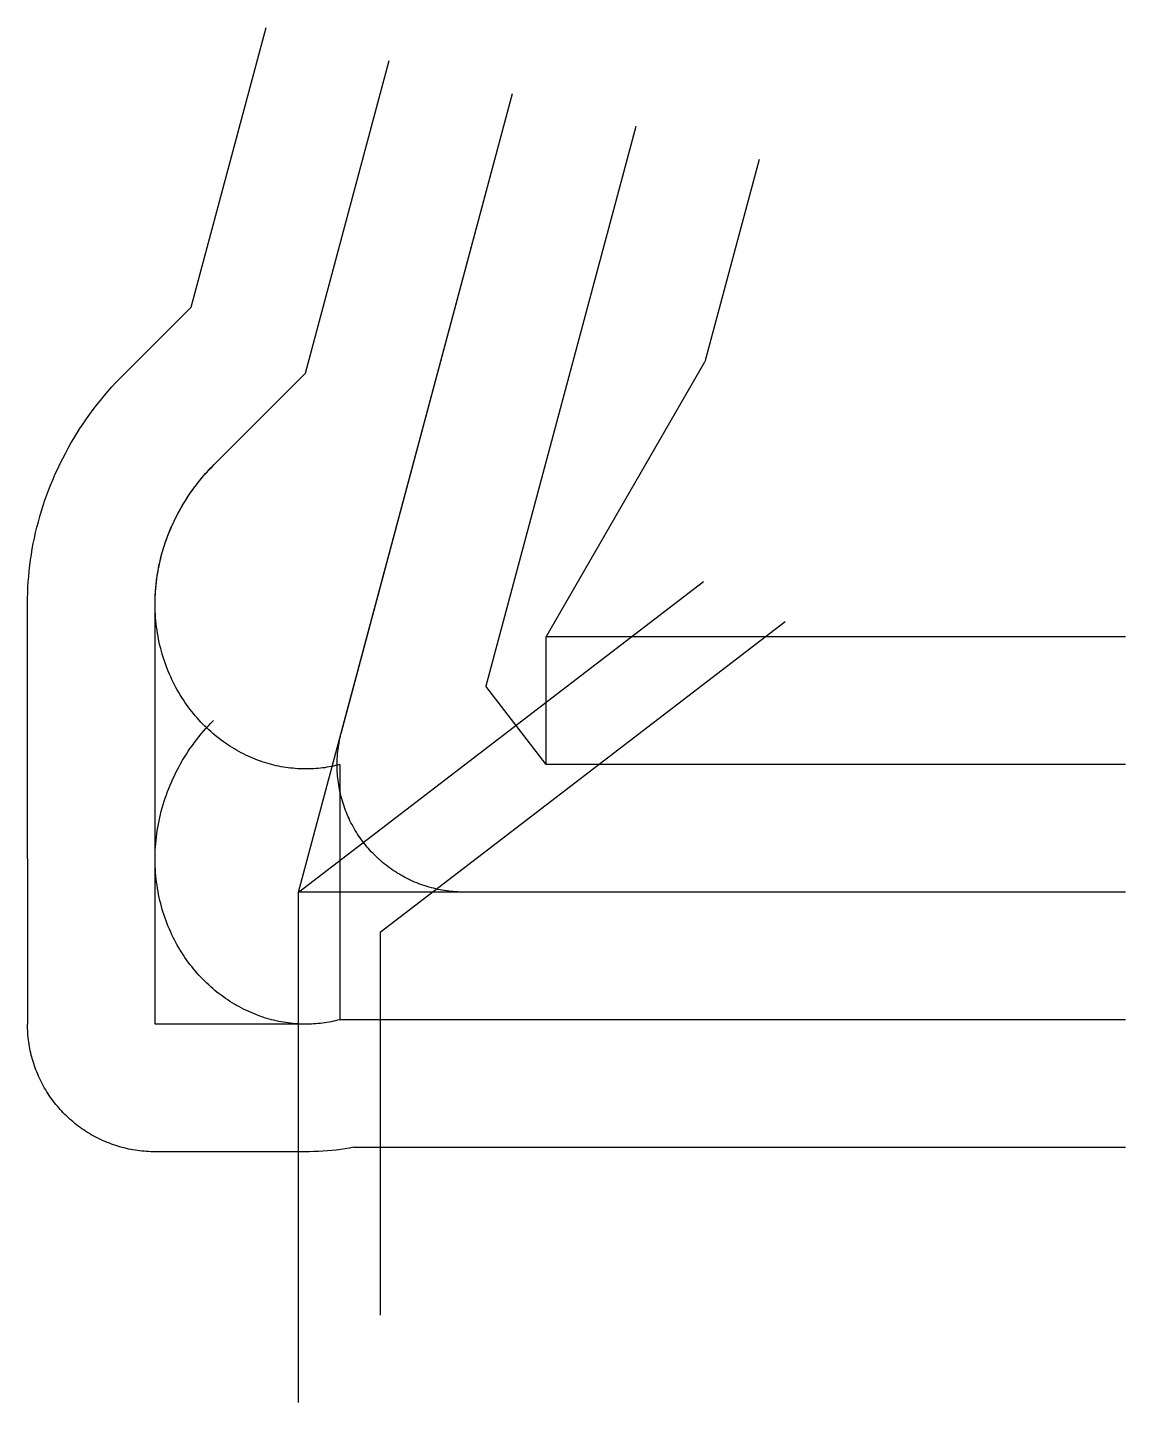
# Model space of a CAD drawing. Header units: metres. Extents: x -4916 to 15000, y -9260 to 15687.
import ezdxf

# ---------------------------------------------------------------- set-up
doc = ezdxf.new("R2010")
doc.units = ezdxf.units.M

msp = doc.modelspace()

# ---------------------------------------------------------------- linework, layer by layer
at = {"color": 1}
for p, q in [((-1950, 10613), (-590, 15687)), ((126, 9415), (1646, 15088)), ((0, 0), (3882, 14489)), ((6118, 13890), (3398, 3738)), ((8355, 13291), (7371, 9621)), ((-3165, 9398), (-1950, 10613)), ((4490, 4630), (7371, 9621)), ((-1528, 7761), (126, 9415)), ((-4916, 603), (-4916, 5233)), ((-2601, 603), (-2601, 5233)), ((15000, 4630), (4490, 4630)), ((4490, 2315), (4490, 4630)), ((4490, 2315), (3398, 3738)), ((746, 2315), (746, -2315)), ((15000, 2315), (4490, 2315)), ((-4916, 603), (-4916, -2396)), ((-4916, 603), (-4916, 603)), ((-2601, -2396), (-2601, 603)), ((-2601, 603), (-2601, 603)), ((15000, 0), (0, 0)), ((136, -2396), (-2601, -2396)), ((15000, -2315), (746, -2315)), ((136, -4711), (-2601, -4711)), ((1003, -4630), (15000, -4630))]:
    msp.add_line(p, q, dxfattribs=at)
for points in [[(15000, 0), (3008, 0), (2967, 0), (2927, 1), (2887, 3), (2847, 6), (2807, 9), (2767, 13), (2726, 17), (2687, 22), (2647, 28), (2607, 35), (2567, 42), (2528, 50), (2489, 59), (2449, 69), (2410, 79), (2372, 89), (2333, 101), (2295, 113), (2256, 126), (2218, 139), (2181, 153), (2143, 168), (2106, 183), (2069, 200), (2032, 216), (1996, 234), (1960, 252), (1924, 270), (1889, 289), (1854, 309), (1819, 330), (1785, 351), (1751, 372), (1717, 395), (1684, 417), (1651, 441), (1619, 465), (1587, 489), (1555, 514), (1524, 540), (1494, 566), (1463, 593), (1434, 620), (1405, 648), (1376, 676), (1348, 705), (1320, 734), (1293, 764), (1266, 794), (1240, 824), (1214, 856), (1189, 887), (1165, 919), (1141, 951), (1117, 984), (1094, 1017), (1072, 1051), (1051, 1085), (1029, 1119), (1009, 1154), (989, 1189), (970, 1224), (951, 1260), (933, 1296), (916, 1333), (899, 1369), (883, 1406), (868, 1443), (853, 1481), (839, 1519), (826, 1557), (813, 1595), (801, 1633), (789, 1672), (778, 1711), (768, 1750), (759, 1789), (750, 1828), (742, 1868), (735, 1907), (728, 1947), (722, 1987), (717, 2027), (712, 2067), (709, 2107), (705, 2147), (703, 2187), (701, 2227), (700, 2268), (700, 2308), (700, 2348), (701, 2388), (703, 2429), (705, 2469), (709, 2509), (712, 2549), (717, 2589), (722, 2629), (728, 2669), (735, 2709), (742, 2748), (750, 2788), (759, 2827), (768, 2866), (778, 2905), (778, 2905), (3882, 14489)], [(-4916, 5233), (-4916, 5332), (-4913, 5431), (-4909, 5530), (-4903, 5630), (-4895, 5729), (-4885, 5828), (-4874, 5928), (-4861, 6027), (-4846, 6127), (-4829, 6226), (-4811, 6325), (-4791, 6424), (-4769, 6523), (-4745, 6621), (-4720, 6719), (-4693, 6817), (-4664, 6915), (-4633, 7013), (-4601, 7109), (-4566, 7206), (-4530, 7302), (-4493, 7398), (-4453, 7493), (-4412, 7588), (-4369, 7682), (-4325, 7775), (-4278, 7868), (-4230, 7960), (-4181, 8052), (-4129, 8143), (-4076, 8233), (-4022, 8322), (-3965, 8410), (-3907, 8498), (-3848, 8585), (-3786, 8671), (-3724, 8755), (-3659, 8839), (-3593, 8922), (-3526, 9004), (-3457, 9085), (-3386, 9165), (-3314, 9244), (-3240, 9321), (-3165, 9398), (-3165, 9398)], [(-2601, 5233), (-2601, 5292), (-2599, 5350), (-2597, 5409), (-2593, 5468), (-2589, 5527), (-2583, 5587), (-2576, 5646), (-2568, 5705), (-2559, 5764), (-2549, 5824), (-2538, 5883), (-2526, 5943), (-2513, 6002), (-2499, 6061), (-2484, 6120), (-2467, 6179), (-2450, 6238), (-2431, 6297), (-2412, 6356), (-2391, 6414), (-2369, 6473), (-2346, 6531), (-2322, 6589), (-2297, 6646), (-2271, 6703), (-2244, 6760), (-2216, 6817), (-2186, 6873), (-2156, 6929), (-2124, 6985), (-2092, 7040), (-2058, 7095), (-2024, 7150), (-1988, 7203), (-1951, 7257), (-1914, 7310), (-1875, 7362), (-1835, 7414), (-1794, 7465), (-1752, 7516), (-1709, 7566), (-1666, 7616), (-1621, 7665), (-1575, 7713), (-1528, 7761), (-1528, 7761)], [(746, 2315), (709, 2305), (671, 2296), (632, 2287), (594, 2279), (555, 2271), (515, 2265), (476, 2258), (436, 2253), (396, 2248), (355, 2244), (315, 2241), (274, 2238), (233, 2236), (191, 2234), (150, 2234), (108, 2234), (66, 2235), (24, 2236), (-18, 2239), (-60, 2242), (-103, 2246), (-145, 2250), (-188, 2256), (-231, 2262), (-274, 2269), (-317, 2276), (-360, 2285), (-403, 2294), (-446, 2304), (-489, 2315), (-531, 2327), (-574, 2339), (-617, 2352), (-660, 2366), (-703, 2381), (-746, 2397), (-788, 2413), (-831, 2431), (-873, 2449), (-915, 2468), (-957, 2487), (-999, 2508), (-1040, 2529), (-1082, 2552), (-1123, 2574), (-1164, 2598), (-1204, 2623), (-1245, 2648), (-1285, 2674), (-1325, 2701), (-1364, 2729), (-1403, 2758), (-1442, 2787), (-1480, 2817), (-1518, 2848), (-1556, 2880), (-1593, 2912), (-1630, 2946), (-1666, 2980), (-1702, 3014), (-1737, 3050), (-1772, 3086), (-1806, 3123), (-1840, 3161), (-1873, 3199), (-1906, 3239), (-1938, 3279), (-1969, 3319), (-2000, 3360), (-2031, 3402), (-2060, 3445), (-2089, 3488), (-2118, 3532), (-2145, 3577), (-2172, 3622), (-2199, 3668), (-2224, 3715), (-2249, 3762), (-2273, 3809), (-2297, 3858), (-2319, 3906), (-2341, 3956), (-2362, 4006), (-2382, 4056), (-2402, 4107), (-2420, 4159), (-2438, 4211), (-2455, 4263), (-2471, 4316), (-2486, 4369), (-2500, 4423), (-2514, 4477), (-2526, 4532), (-2538, 4587), (-2548, 4643), (-2558, 4698), (-2567, 4754), (-2574, 4811), (-2581, 4868), (-2587, 4925), (-2592, 4982), (-2596, 5040), (-2599, 5097), (-2601, 5155), (-2601, 5214), (-2601, 5272), (-2600, 5331), (-2598, 5390), (-2595, 5449), (-2590, 5508), (-2585, 5567), (-2578, 5626), (-2571, 5685), (-2562, 5745), (-2553, 5804), (-2542, 5863), (-2531, 5923), (-2518, 5982), (-2504, 6041), (-2489, 6101), (-2473, 6160), (-2456, 6219), (-2438, 6278), (-2418, 6336), (-2398, 6395), (-2377, 6453), (-2354, 6511), (-2330, 6569), (-2306, 6627), (-2280, 6684), (-2253, 6741), (-2225, 6798), (-2196, 6855), (-2166, 6911), (-2135, 6967), (-2103, 7022), (-2070, 7077), (-2035, 7131), (-2000, 7186), (-1964, 7239), (-1926, 7292), (-1888, 7345), (-1848, 7397), (-1808, 7448), (-1766, 7499), (-1724, 7550), (-1680, 7599), (-1636, 7649), (-1590, 7697), (-1544, 7745), (-1544, 7745)], [(0, -9260), (0, 0), (7346, 5637)], [(8828, 4906), (1482, -731), (1482, -7676)], [(746, -2315), (709, -2325), (671, -2334), (632, -2343), (594, -2351), (555, -2359), (515, -2365), (476, -2372), (436, -2377), (396, -2382), (355, -2386), (315, -2389), (274, -2392), (233, -2394), (191, -2396), (150, -2396), (108, -2396), (66, -2395), (24, -2394), (-18, -2391), (-60, -2388), (-103, -2384), (-145, -2380), (-188, -2374), (-231, -2368), (-274, -2361), (-317, -2354), (-360, -2345), (-403, -2336), (-446, -2326), (-489, -2315), (-531, -2303), (-574, -2291), (-617, -2278), (-660, -2264), (-703, -2249), (-746, -2233), (-788, -2217), (-831, -2199), (-873, -2181), (-915, -2162), (-957, -2143), (-999, -2122), (-1040, -2101), (-1082, -2078), (-1123, -2056), (-1164, -2032), (-1204, -2007), (-1245, -1982), (-1285, -1956), (-1325, -1929), (-1364, -1901), (-1403, -1872), (-1442, -1843), (-1480, -1813), (-1518, -1782), (-1556, -1750), (-1593, -1718), (-1630, -1684), (-1666, -1650), (-1702, -1616), (-1737, -1580), (-1772, -1544), (-1806, -1507), (-1840, -1469), (-1873, -1431), (-1906, -1391), (-1938, -1351), (-1969, -1311), (-2000, -1270), (-2031, -1228), (-2060, -1185), (-2089, -1142), (-2118, -1098), (-2145, -1053), (-2172, -1008), (-2199, -962), (-2224, -915), (-2249, -868), (-2273, -821), (-2297, -772), (-2319, -724), (-2341, -674), (-2362, -624), (-2382, -574), (-2402, -523), (-2420, -471), (-2438, -419), (-2455, -367), (-2471, -314), (-2486, -261), (-2500, -207), (-2514, -153), (-2526, -98), (-2538, -43), (-2548, 13), (-2558, 68), (-2567, 124), (-2574, 181), (-2581, 238), (-2587, 295), (-2592, 352), (-2596, 410), (-2599, 467), (-2601, 525), (-2601, 584), (-2601, 642), (-2600, 701), (-2598, 760), (-2595, 819), (-2590, 878), (-2585, 937), (-2578, 996), (-2571, 1055), (-2562, 1115), (-2553, 1174), (-2542, 1233), (-2531, 1293), (-2518, 1352), (-2504, 1411), (-2489, 1471), (-2473, 1530), (-2456, 1589), (-2438, 1648), (-2418, 1706), (-2398, 1765), (-2377, 1823), (-2354, 1881), (-2330, 1939), (-2306, 1997), (-2280, 2054), (-2253, 2111), (-2225, 2168), (-2196, 2225), (-2166, 2281), (-2135, 2337), (-2103, 2392), (-2070, 2447), (-2035, 2501), (-2000, 2556), (-1964, 2609), (-1926, 2662), (-1888, 2715), (-1848, 2767), (-1808, 2818), (-1766, 2869), (-1724, 2920), (-1680, 2969), (-1636, 3019), (-1590, 3067), (-1544, 3115), (-1544, 3115)], [(-2601, -4711), (-2642, -4711), (-2682, -4710), (-2723, -4708), (-2763, -4706), (-2803, -4702), (-2843, -4698), (-2884, -4694), (-2924, -4689), (-2964, -4683), (-3003, -4676), (-3043, -4669), (-3083, -4661), (-3122, -4652), (-3161, -4642), (-3201, -4632), (-3240, -4621), (-3278, -4610), (-3317, -4598), (-3355, -4585), (-3393, -4572), (-3431, -4557), (-3469, -4543), (-3506, -4527), (-3543, -4511), (-3580, -4494), (-3616, -4477), (-3652, -4459), (-3688, -4440), (-3724, -4421), (-3759, -4401), (-3794, -4381), (-3828, -4359), (-3862, -4338), (-3896, -4315), (-3929, -4293), (-3962, -4269), (-3995, -4245), (-4027, -4220), (-4058, -4195), (-4089, -4170), (-4120, -4143), (-4150, -4117), (-4180, -4089), (-4210, -4061), (-4238, -4033), (-4267, -4004), (-4294, -3975), (-4322, -3945), (-4349, -3915), (-4375, -3884), (-4401, -3853), (-4426, -3821), (-4450, -3789), (-4474, -3757), (-4498, -3724), (-4521, -3691), (-4543, -3657), (-4565, -3623), (-4586, -3588), (-4606, -3554), (-4626, -3519), (-4645, -3483), (-4664, -3447), (-4682, -3411), (-4700, -3375), (-4716, -3338), (-4732, -3301), (-4748, -3263), (-4763, -3226), (-4777, -3188), (-4790, -3150), (-4803, -3112), (-4815, -3073), (-4827, -3034), (-4838, -2995), (-4848, -2956), (-4857, -2917), (-4866, -2877), (-4874, -2838), (-4881, -2798), (-4888, -2758), (-4894, -2718), (-4899, -2678), (-4904, -2638), (-4908, -2598), (-4911, -2558), (-4913, -2517), (-4915, -2477), (-4916, -2437), (-4916, -2396)], [(746, -2315), (709, -2325), (671, -2334), (632, -2343), (594, -2351), (555, -2359), (515, -2365), (476, -2372), (436, -2377), (396, -2382), (355, -2386), (315, -2389), (274, -2392), (233, -2394), (191, -2396), (150, -2396), (136, -2396)], [(1003, -4630), (924, -4644), (844, -4657), (765, -4669), (685, -4679), (604, -4688), (523, -4695), (442, -4701), (361, -4706), (279, -4709), (197, -4711), (136, -4711)]]:
    msp.add_lwpolyline(points, dxfattribs=at)

doc.saveas('drawing.dxf')
